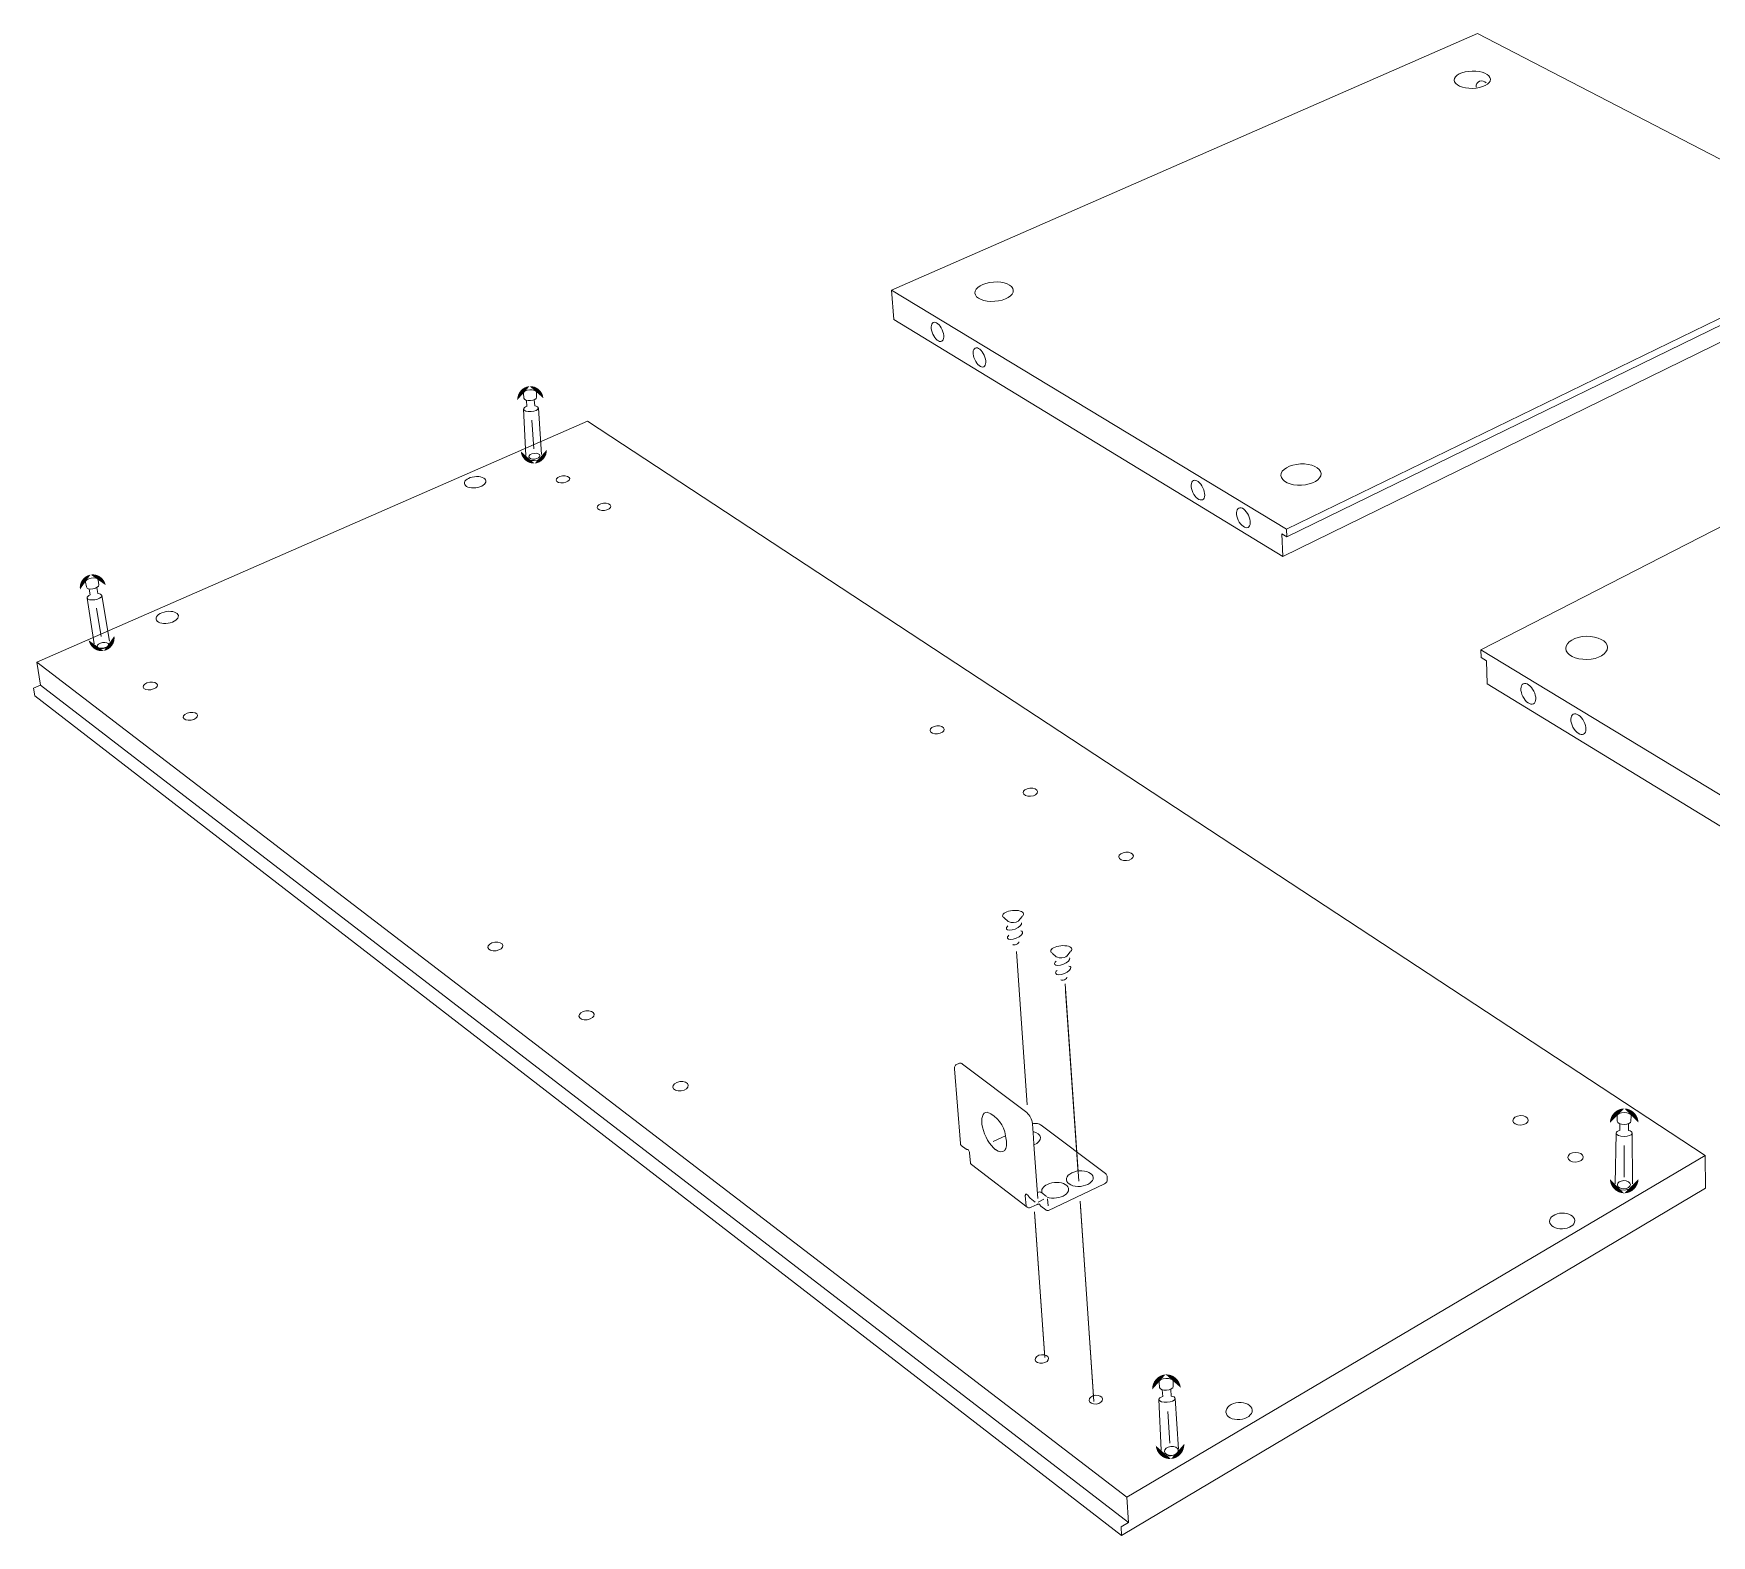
# Model space of a CAD drawing. Header units: metres. Extents: x -8.4 to 7.9, y -3.9 to 2.
# Drawn here: x 3.1104 to 3.4604, y 0.5928 to 0.906 of the extents above; entities that cross this region are included whole.
import ezdxf

# ---------------------------------------------------------------- set-up
doc = ezdxf.new("R2010")
doc.units = ezdxf.units.M
doc.header["$MEASUREMENT"] = 0
doc.layers.add('PDF5_Geometry_Num_Penna__1', color=255, linetype='Continuous', lineweight=18)
doc.layers.add('PDF5_Geometry_Num_Penna__7', color=7, linetype='Continuous', lineweight=18)

msp = doc.modelspace()

# ---------------------------------------------------------------- hatches: boundary and pattern name
at = {"layer": 'PDF5_Geometry_Num_Penna__1', "linetype": 'Continuous', "lineweight": 18}
for points in [[(3.21386, 0.8325, 0.414742), (3.21132, 0.82961)], [(3.21675, 0.82997, 0.414727), (3.21386, 0.8325)], [(3.21203, 0.81892, 0.414812), (3.21492, 0.81638)], [(3.21492, 0.81638, 0.414376), (3.21746, 0.81927)], [(3.12231, 0.79321, 0.414171), (3.12009, 0.79008)], [(3.12546, 0.791, 0.414483), (3.12231, 0.79321)], [(3.12505, 0.77729, 0.414859), (3.12727, 0.78043)], [(3.12191, 0.77951, 0.414387), (3.12505, 0.77729)], [(3.44217, 0.68187, 0.414246), (3.43919, 0.67889)], [(3.44514, 0.67889, 0.414246), (3.44217, 0.68187)], [(3.43919, 0.66717, 0.41433), (3.44217, 0.66419)], [(3.44217, 0.66419, 0.41433), (3.44514, 0.66717)], [(3.34652, 0.62641, 0.414025), (3.34373, 0.62325)], [(3.34967, 0.62363, 0.414214), (3.34652, 0.62641)], [(3.34447, 0.61155, 0.414639), (3.34763, 0.60878)], [(3.34763, 0.60878, 0.414258), (3.35041, 0.61193)]]:
    msp.add_hatch(color=255, dxfattribs=at).paths.add_polyline_path(points)

# ---------------------------------------------------------------- linework, layer by layer
at = {"layer": 'PDF5_Geometry_Num_Penna__1', "color": 255, "linetype": 'Continuous', "lineweight": 18, "flags": 128}
for points in [[(3.32566, 0.70632), (3.3283, 0.66825)], [(3.32877, 0.66143), (3.33151, 0.62186)], [(3.31926, 0.65944), (3.32124, 0.63085)]]:
    msp.add_lwpolyline(points, dxfattribs=at)
at = {"layer": 'PDF5_Geometry_Num_Penna__7', "color": 7, "linetype": 'Continuous', "lineweight": 18, "flags": 128}
for points in [[(3.49519, 0.86125), (3.4952, 0.86276), (3.4116, 0.90604), (3.28938, 0.85252)], [(3.37175, 0.80267), (3.4952, 0.86276)], [(3.37182, 0.80108), (3.49411, 0.86072)], [(3.37098, 0.79699), (3.49409, 0.85728)], [(3.28938, 0.85252), (3.37175, 0.80267)], [(3.28938, 0.85252), (3.28987, 0.84644), (3.37098, 0.79699)], [(3.53604, 0.84101), (3.41227, 0.77752), (3.41231, 0.77592)], [(3.21261, 0.83104), (3.2127, 0.83003)], [(3.21321, 0.82954), (3.21332, 0.82829)], [(3.21485, 0.82966), (3.21496, 0.82839)], [(3.21531, 0.8302), (3.21529, 0.83121)], [(3.21262, 0.82771), (3.21308, 0.81808)], [(3.2157, 0.82792), (3.21636, 0.81827)], [(3.45913, 0.66525), (3.45907, 0.67207), (3.22596, 0.82522), (3.11113, 0.77497)], [(3.21432, 0.82543), (3.21472, 0.81941)], [(3.37098, 0.79699), (3.37077, 0.80173), (3.37182, 0.80108)], [(3.37175, 0.80267), (3.37182, 0.80108)], [(3.12123, 0.79163), (3.12142, 0.79064)], [(3.124, 0.79108), (3.12387, 0.79208)], [(3.12158, 0.78832), (3.12304, 0.77879)], [(3.12198, 0.7902), (3.12222, 0.78897)], [(3.1236, 0.79049), (3.12383, 0.78924)], [(3.12462, 0.78885), (3.12628, 0.77932)], [(3.41227, 0.77752), (3.51105, 0.7177), (3.63501, 0.78974)], [(3.12351, 0.78623), (3.12453, 0.78029)], [(3.63458, 0.78336), (3.51096, 0.711), (3.41357, 0.77042), (3.41343, 0.77524)], [(3.45907, 0.67207), (3.33846, 0.60085), (3.11113, 0.77497)], [(3.11113, 0.77497), (3.11189, 0.77017)], [(3.41343, 0.77524), (3.41231, 0.77592)], [(3.11189, 0.77017), (3.11041, 0.76951)], [(3.33881, 0.59554), (3.11189, 0.77017)], [(3.11041, 0.76951), (3.11066, 0.7679)], [(3.11066, 0.7679), (3.33735, 0.59284), (3.45913, 0.66525)], [(3.3129, 0.72155), (3.3136, 0.72095)], [(3.31586, 0.72101), (3.31659, 0.72192)], [(3.31544, 0.71461), (3.31766, 0.68263)], [(3.32294, 0.71419), (3.32364, 0.71359)], [(3.32591, 0.71365), (3.32664, 0.71455)], [(3.32556, 0.70785), (3.3284, 0.66672)], [(3.30251, 0.69011), (3.30251, 0.69031), (3.30252, 0.6905), (3.30256, 0.69066), (3.30261, 0.69079), (3.30269, 0.6909), (3.3028, 0.69097)], [(3.30373, 0.67454), (3.30251, 0.69011)], [(3.4407, 0.68036), (3.44072, 0.67925)], [(3.44358, 0.67925), (3.44363, 0.68036)], [(3.31055, 0.67496), (3.31314, 0.67616)], [(3.3206, 0.67838), (3.32043, 0.67849), (3.32024, 0.67858), (3.32001, 0.67865), (3.31977, 0.67871), (3.31951, 0.67873), (3.31926, 0.67873), (3.31899, 0.67872), (3.31873, 0.67868), (3.31894, 0.67577)], [(3.31894, 0.67577), (3.31904, 0.67437)], [(3.3206, 0.67839), (3.33398, 0.66828)], [(3.44047, 0.67673), (3.44028, 0.66619)], [(3.44125, 0.67867), (3.44128, 0.67731)], [(3.44305, 0.67869), (3.44307, 0.6773)], [(3.44384, 0.67673), (3.44387, 0.66616)], [(3.30391, 0.67417), (3.30382, 0.67427), (3.30376, 0.67439), (3.30373, 0.67454)], [(3.30493, 0.67339), (3.30391, 0.67417)], [(3.30532, 0.67331), (3.3052, 0.6733), (3.30508, 0.67332), (3.30497, 0.67336)], [(3.30526, 0.67337), (3.30529, 0.67334), (3.30532, 0.67331), (3.30541, 0.67319), (3.3055, 0.67307), (3.30557, 0.67291), (3.30561, 0.67277), (3.30564, 0.67263)], [(3.30586, 0.67041), (3.3058, 0.67046), (3.30564, 0.67263)], [(3.31904, 0.67437), (3.31987, 0.66309)], [(3.44217, 0.67412), (3.44217, 0.66752)], [(3.31765, 0.66128), (3.30603, 0.6702), (3.30593, 0.6703), (3.30586, 0.67041)], [(3.32209, 0.66062), (3.33361, 0.66608), (3.3338, 0.66618), (3.33397, 0.6663), (3.33411, 0.66644), (3.33423, 0.66658), (3.33431, 0.66672), (3.33435, 0.66686), (3.33436, 0.66701)], [(3.33398, 0.66828), (3.33411, 0.66816), (3.33421, 0.66802), (3.33428, 0.66789), (3.33431, 0.66774)], [(3.33431, 0.66774), (3.33436, 0.66701)], [(3.31757, 0.66393), (3.31749, 0.66398), (3.31741, 0.664), (3.31734, 0.66398), (3.31729, 0.66392), (3.31727, 0.66382), (3.31726, 0.6637), (3.31743, 0.66152)], [(3.31743, 0.66152), (3.31746, 0.66154), (3.31754, 0.66139), (3.31765, 0.66128)], [(3.31827, 0.66317), (3.31822, 0.66321), (3.31817, 0.66327), (3.31809, 0.66337), (3.318, 0.66349), (3.31792, 0.6636), (3.31784, 0.66371), (3.31775, 0.6638), (3.31757, 0.66393)], [(3.31827, 0.66317), (3.31931, 0.66237)], [(3.31847, 0.66126), (3.3197, 0.66184)], [(3.32026, 0.66192), (3.32012, 0.66193), (3.31997, 0.66192), (3.31983, 0.66189), (3.3197, 0.66184)], [(3.31982, 0.66435), (3.32, 0.66442), (3.32017, 0.66446), (3.32035, 0.66445), (3.3205, 0.66441), (3.32064, 0.66433)], [(3.32115, 0.66294), (3.31993, 0.66236)], [(3.32049, 0.66152), (3.32038, 0.66163), (3.3203, 0.66177), (3.32026, 0.66192)], [(3.32049, 0.66152), (3.32152, 0.66072)], [(3.32064, 0.66433), (3.32167, 0.66354)], [(3.32192, 0.66305), (3.32202, 0.66156)], [(3.32869, 0.66254), (3.33158, 0.62075)], [(3.31765, 0.66128), (3.31778, 0.6612), (3.31793, 0.66116), (3.3181, 0.66116), (3.31829, 0.66119), (3.31847, 0.66126)], [(3.3192, 0.66035), (3.3213, 0.62994)], [(3.32209, 0.66062), (3.32193, 0.6606), (3.32178, 0.66061), (3.32164, 0.66065), (3.32152, 0.66072)], [(3.34515, 0.62481), (3.34524, 0.62371)], [(3.3458, 0.62317), (3.34591, 0.62181)], [(3.3476, 0.6233), (3.3477, 0.62191)], [(3.34809, 0.62389), (3.34807, 0.625)], [(3.34514, 0.62118), (3.34562, 0.61064)], [(3.34851, 0.62139), (3.3492, 0.61084)], [(3.347, 0.61868), (3.34742, 0.61209)], [(3.33846, 0.60085), (3.33881, 0.59554), (3.33723, 0.59461)], [(3.33723, 0.59461), (3.33735, 0.59284)]]:
    msp.add_lwpolyline(points, dxfattribs=at)
for points in [[(3.3028, 0.69097), (3.30354, 0.6913), (3.30365, 0.69133), (3.30377, 0.69133), (3.30388, 0.6913), (3.30402, 0.69124), (3.30416, 0.69114), (3.31757, 0.68102, -0.184577), (3.31873, 0.67874), (3.31873, 0.67868)], [(3.30932, 0.68109, -0.268078), (3.31314, 0.67616), (3.31322, 0.67577), (3.31329, 0.67539), (3.31333, 0.67503), (3.31335, 0.67469), (3.31334, 0.67436), (3.31331, 0.67406), (3.31326, 0.67379), (3.31319, 0.67355), (3.31308, 0.67332), (3.31296, 0.67314)]]:
    msp.add_lwpolyline(points, format="xyb", dxfattribs=at)
msp.add_lwpolyline([(3.30497, 0.67336), (3.30496, 0.67337), (3.30495, 0.67338), (3.30494, 0.67338)], close=True, dxfattribs=at)
at = {"layer": 'PDF5_Geometry_Num_Penna__7', "color": 7, "linetype": 'Continuous', "lineweight": 18}
msp.add_arc((3.41246, 0.89498), 0.00119, 39.7623, 184.8306, dxfattribs=at)
for centre, major_axis, ratio in [((3.41048, 0.89641), (0.00377, 0.0001), 0.479166), ((3.31075, 0.85221), (0.00401, 0.00029), 0.500802), ((3.29894, 0.84382), (-0.00088, 0.00195), 0.501097), ((3.3077, 0.8385), (-0.00089, 0.00195), 0.505398), ((3.21487, 0.8179), (0.00116, 0.00014), 0.51123), ((3.37475, 0.81407), (0.00418, 0.0002), 0.529266), ((3.20251, 0.81248), (0.00225, 0.00027), 0.511185), ((3.22083, 0.81306), (0.0014, 0.00016), 0.513554), ((3.35326, 0.81083), (-0.00095, 0.002), 0.522733), ((3.22938, 0.80734), (0.00141, 0.00016), 0.521623), ((3.36274, 0.80507), (-0.00097, 0.00202), 0.52544), ((3.13828, 0.78429), (0.00233, 0.00036), 0.519736), ((3.43434, 0.77793), (0.00435, 0.0001), 0.554765), ((3.12492, 0.77842), (0.00122, 0.0002), 0.520424), ((3.13476, 0.76999), (0.00148, 0.00024), 0.52622), ((3.42217, 0.76835), (-0.00106, 0.00208), 0.544337), ((3.14314, 0.76366), (0.00149, 0.00024), 0.530759), ((3.43262, 0.762), (-0.00109, 0.00208), 0.547819), ((3.29887, 0.76083), (0.00148, 0.00014), 0.555167), ((3.31829, 0.74783), (0.0015, 0.00012), 0.564942), ((3.33828, 0.73445), (0.00151, 0.00011), 0.580058), ((3.20674, 0.71566), (0.00156, 0.00022), 0.572292), ((3.22575, 0.70131), (0.00158, 0.00022), 0.582723), ((3.24535, 0.68652), (0.00161, 0.00021), 0.591837), ((3.42055, 0.67939), (0.0016, 0.00007), 0.617088), ((3.43202, 0.67171), (0.00162, 0.00005), 0.618845), ((3.32862, 0.66724), (0.0028, 0.00025), 0.574792), ((3.4421, 0.66597), (0.00135, 0.00003), 0.629293), ((3.42923, 0.65841), (0.00262, 0.00009), 0.629377), ((3.32072, 0.62963), (0.0014, 0.00016), 0.64094), ((3.33196, 0.62115), (0.00141, 0.00015), 0.646265), ((3.36184, 0.61877), (0.00273, 0.00022), 0.6494), ((3.34771, 0.61046), (0.00143, 0.00014), 0.654431)]:
    msp.add_ellipse(centre, major_axis=major_axis, ratio=ratio, dxfattribs=at)
for centre, major_axis, ratio, start_param, end_param in [((3.31075, 0.67695), (-0.00184, 0.00406), 0.442671, 6.075552, 8.743269), ((3.31751, 0.67554), (0.00292, 0.0003), 0.55072, 5.211919, 7.325727), ((3.30991, 0.67925), (-0.00269, 0.00638), 0.357061, 2.600706, 3.320233), ((3.32794, 0.66415), (-0.00726, 0.00057), 0.369585, 5.731432, 6.456822), ((3.32348, 0.66481), (0.0028, 0.00027), 0.57635, 4.019866, 8.410588)]:
    msp.add_ellipse(centre, major_axis=major_axis, ratio=ratio, start_param=start_param, end_param=end_param, dxfattribs=at)
for points in [[(3.21391, 0.83175), (3.21317, 0.8317), (3.21259, 0.83138), (3.21261, 0.83104)], [(3.2127, 0.83003), (3.21272, 0.82968), (3.21333, 0.82944), (3.21405, 0.82949)], [(3.21529, 0.83121), (3.21527, 0.83156), (3.21465, 0.8318), (3.21391, 0.83175)], [(3.21405, 0.82949), (3.21477, 0.82954), (3.21533, 0.82985), (3.21531, 0.8302)], [(3.21262, 0.82771), (3.2126, 0.82794), (3.21289, 0.82816), (3.21332, 0.8283)], [(3.2142, 0.82719), (3.21335, 0.82713), (3.21264, 0.82737), (3.21262, 0.82771)], [(3.21569, 0.82783), (3.21561, 0.82752), (3.21498, 0.82724), (3.2142, 0.82719)], [(3.21496, 0.82839), (3.21541, 0.82831), (3.21568, 0.82814), (3.2157, 0.82792)], [(3.2157, 0.82792), (3.21573, 0.82792), (3.21569, 0.82783), (3.21569, 0.82783)], [(3.21312, 0.81771), (3.21316, 0.81771), (3.2131, 0.81781), (3.21313, 0.81781)], [(3.21485, 0.81699), (3.21393, 0.81692), (3.21316, 0.81725), (3.21312, 0.81771)], [(3.21646, 0.81795), (3.2165, 0.81748), (3.21578, 0.81705), (3.21485, 0.81699)], [(3.12244, 0.79248), (3.12171, 0.79235), (3.12117, 0.79197), (3.12123, 0.79163)], [(3.12387, 0.79208), (3.12381, 0.79242), (3.12317, 0.7926), (3.12244, 0.79248)], [(3.12281, 0.79024), (3.12353, 0.79036), (3.12406, 0.79074), (3.124, 0.79108)], [(3.12142, 0.79064), (3.12148, 0.79029), (3.1221, 0.79012), (3.12281, 0.79024)], [(3.12158, 0.78832), (3.12154, 0.78855), (3.1218, 0.7888), (3.12222, 0.78898)], [(3.1232, 0.78797), (3.12236, 0.78782), (3.12164, 0.78798), (3.12158, 0.78832)], [(3.12462, 0.78876), (3.12457, 0.78844), (3.12397, 0.7881), (3.1232, 0.78797)], [(3.12383, 0.78924), (3.12429, 0.78921), (3.12458, 0.78907), (3.12462, 0.78885)], [(3.12462, 0.78885), (3.12465, 0.78885), (3.12462, 0.78876), (3.12462, 0.78876)], [(3.12313, 0.77843), (3.12316, 0.77843), (3.12309, 0.77852), (3.12312, 0.77852)], [(3.12492, 0.77789), (3.12401, 0.77773), (3.12321, 0.77797), (3.12313, 0.77843)], [(3.12642, 0.77901), (3.1265, 0.77855), (3.12583, 0.77805), (3.12492, 0.77789)], [(3.31251, 0.72203), (3.31247, 0.72254), (3.31341, 0.72305), (3.31462, 0.72317)], [(3.3129, 0.72159), (3.31268, 0.7217), (3.31255, 0.72184), (3.31253, 0.722)], [(3.3136, 0.72095), (3.3136, 0.72095), (3.31402, 0.72055), (3.31482, 0.72066)], [(3.31462, 0.72317), (3.31583, 0.72329), (3.31685, 0.72297), (3.31689, 0.72247)], [(3.31482, 0.72066), (3.31563, 0.72076), (3.31586, 0.72101), (3.31586, 0.72101)], [(3.3169, 0.72243), (3.31692, 0.72226), (3.3168, 0.7221), (3.3166, 0.72195)], [(3.31334, 0.7193), (3.31327, 0.71947), (3.31339, 0.71971), (3.31363, 0.71994)], [(3.31516, 0.7193), (3.3143, 0.71894), (3.31348, 0.71894), (3.31334, 0.7193)], [(3.31354, 0.71737), (3.31348, 0.71755), (3.31359, 0.71778), (3.31383, 0.71802)], [(3.31647, 0.7206), (3.31661, 0.72024), (3.31602, 0.71966), (3.31516, 0.7193)], [(3.31668, 0.71867), (3.31681, 0.71831), (3.31623, 0.71773), (3.31536, 0.71737)], [(3.3163, 0.71891), (3.31649, 0.71888), (3.31663, 0.7188), (3.31668, 0.71867)], [(3.31646, 0.72062), (3.31647, 0.72062), (3.31646, 0.7206), (3.31647, 0.7206)], [(3.31536, 0.71737), (3.3145, 0.71701), (3.31369, 0.71701), (3.31354, 0.71737)], [(3.31537, 0.7161), (3.31503, 0.71595), (3.31472, 0.71595), (3.31466, 0.7161)], [(3.31589, 0.71661), (3.31594, 0.71647), (3.31571, 0.71624), (3.31537, 0.7161)], [(3.32256, 0.71467), (3.32251, 0.71518), (3.32346, 0.71569), (3.32466, 0.71581)], [(3.32295, 0.71423), (3.32273, 0.71434), (3.32259, 0.71447), (3.32257, 0.71464)], [(3.32466, 0.71581), (3.32587, 0.71593), (3.32689, 0.71561), (3.32694, 0.7151)], [(3.32694, 0.71507), (3.32696, 0.7149), (3.32685, 0.71474), (3.32664, 0.71458)], [(3.32339, 0.71193), (3.32332, 0.71211), (3.32343, 0.71235), (3.32367, 0.71258)], [(3.3252, 0.71194), (3.32434, 0.71158), (3.32352, 0.71158), (3.32339, 0.71193)], [(3.32359, 0.71001), (3.32352, 0.71019), (3.32364, 0.71042), (3.32387, 0.71066)], [(3.32364, 0.71359), (3.32364, 0.71359), (3.32406, 0.71319), (3.32487, 0.71329)], [(3.32487, 0.71329), (3.32567, 0.7134), (3.32591, 0.71365), (3.32591, 0.71365)], [(3.32651, 0.71323), (3.32666, 0.71288), (3.32607, 0.7123), (3.3252, 0.71194)], [(3.32672, 0.71131), (3.32686, 0.71095), (3.32627, 0.71037), (3.3254, 0.71001)], [(3.32635, 0.71155), (3.32653, 0.71152), (3.32667, 0.71143), (3.32672, 0.71131)], [(3.3265, 0.71326), (3.32651, 0.71326), (3.32651, 0.71323), (3.32651, 0.71323)], [(3.3254, 0.71001), (3.32455, 0.70965), (3.32373, 0.70965), (3.32359, 0.71001)], [(3.32542, 0.70873), (3.32508, 0.70859), (3.32476, 0.70859), (3.3247, 0.70873)], [(3.32594, 0.70925), (3.32599, 0.70911), (3.32576, 0.70888), (3.32542, 0.70873)], [(3.44216, 0.68104), (3.44136, 0.68104), (3.4407, 0.68074), (3.4407, 0.68036)], [(3.44072, 0.67925), (3.44072, 0.67887), (3.44136, 0.67856), (3.44215, 0.67856)], [(3.44215, 0.67856), (3.44294, 0.67856), (3.44358, 0.67887), (3.44358, 0.67925)], [(3.44363, 0.68036), (3.44363, 0.68074), (3.44298, 0.68104), (3.44216, 0.68104)], [(3.44047, 0.67673), (3.44047, 0.67698), (3.44079, 0.6772), (3.44128, 0.67732)], [(3.44215, 0.67604), (3.44122, 0.67604), (3.44047, 0.67635), (3.44047, 0.67673)], [(3.44383, 0.67663), (3.44371, 0.6763), (3.44301, 0.67604), (3.44215, 0.67604)], [(3.44307, 0.6773), (3.44356, 0.67718), (3.44384, 0.67698), (3.44384, 0.67673)], [(3.44384, 0.67673), (3.44387, 0.67673), (3.44383, 0.67664), (3.44383, 0.67664)], [(3.44214, 0.66487), (3.44113, 0.66486), (3.44031, 0.66527), (3.44031, 0.66577)], [(3.44396, 0.6658), (3.44397, 0.66529), (3.44315, 0.66487), (3.44214, 0.66487)], [(3.34657, 0.62559), (3.34576, 0.62554), (3.34512, 0.62519), (3.34515, 0.62481)], [(3.34524, 0.62371), (3.34526, 0.62333), (3.34592, 0.62307), (3.34671, 0.62311)], [(3.34807, 0.625), (3.34805, 0.62538), (3.34738, 0.62564), (3.34657, 0.62559)], [(3.34671, 0.62311), (3.3475, 0.62316), (3.34812, 0.62351), (3.34809, 0.62389)], [(3.34514, 0.62118), (3.34513, 0.62143), (3.34544, 0.62166), (3.34591, 0.62181)], [(3.34687, 0.6206), (3.34594, 0.62054), (3.34517, 0.6208), (3.34514, 0.62118)], [(3.3485, 0.62129), (3.34841, 0.62095), (3.34772, 0.62065), (3.34687, 0.6206)], [(3.3477, 0.62191), (3.3482, 0.62182), (3.34849, 0.62164), (3.34851, 0.62139)], [(3.34851, 0.62139), (3.34854, 0.62139), (3.3485, 0.62129), (3.3485, 0.62129)], [(3.34567, 0.61023), (3.34571, 0.61023), (3.34564, 0.61034), (3.34568, 0.61034)], [(3.34756, 0.60944), (3.34655, 0.60938), (3.3457, 0.60973), (3.34567, 0.61023)], [(3.34932, 0.61049), (3.34935, 0.60998), (3.34857, 0.60951), (3.34756, 0.60944)]]:
    msp.add_open_spline(points, degree=3, dxfattribs=at)

doc.saveas('drawing.dxf')
